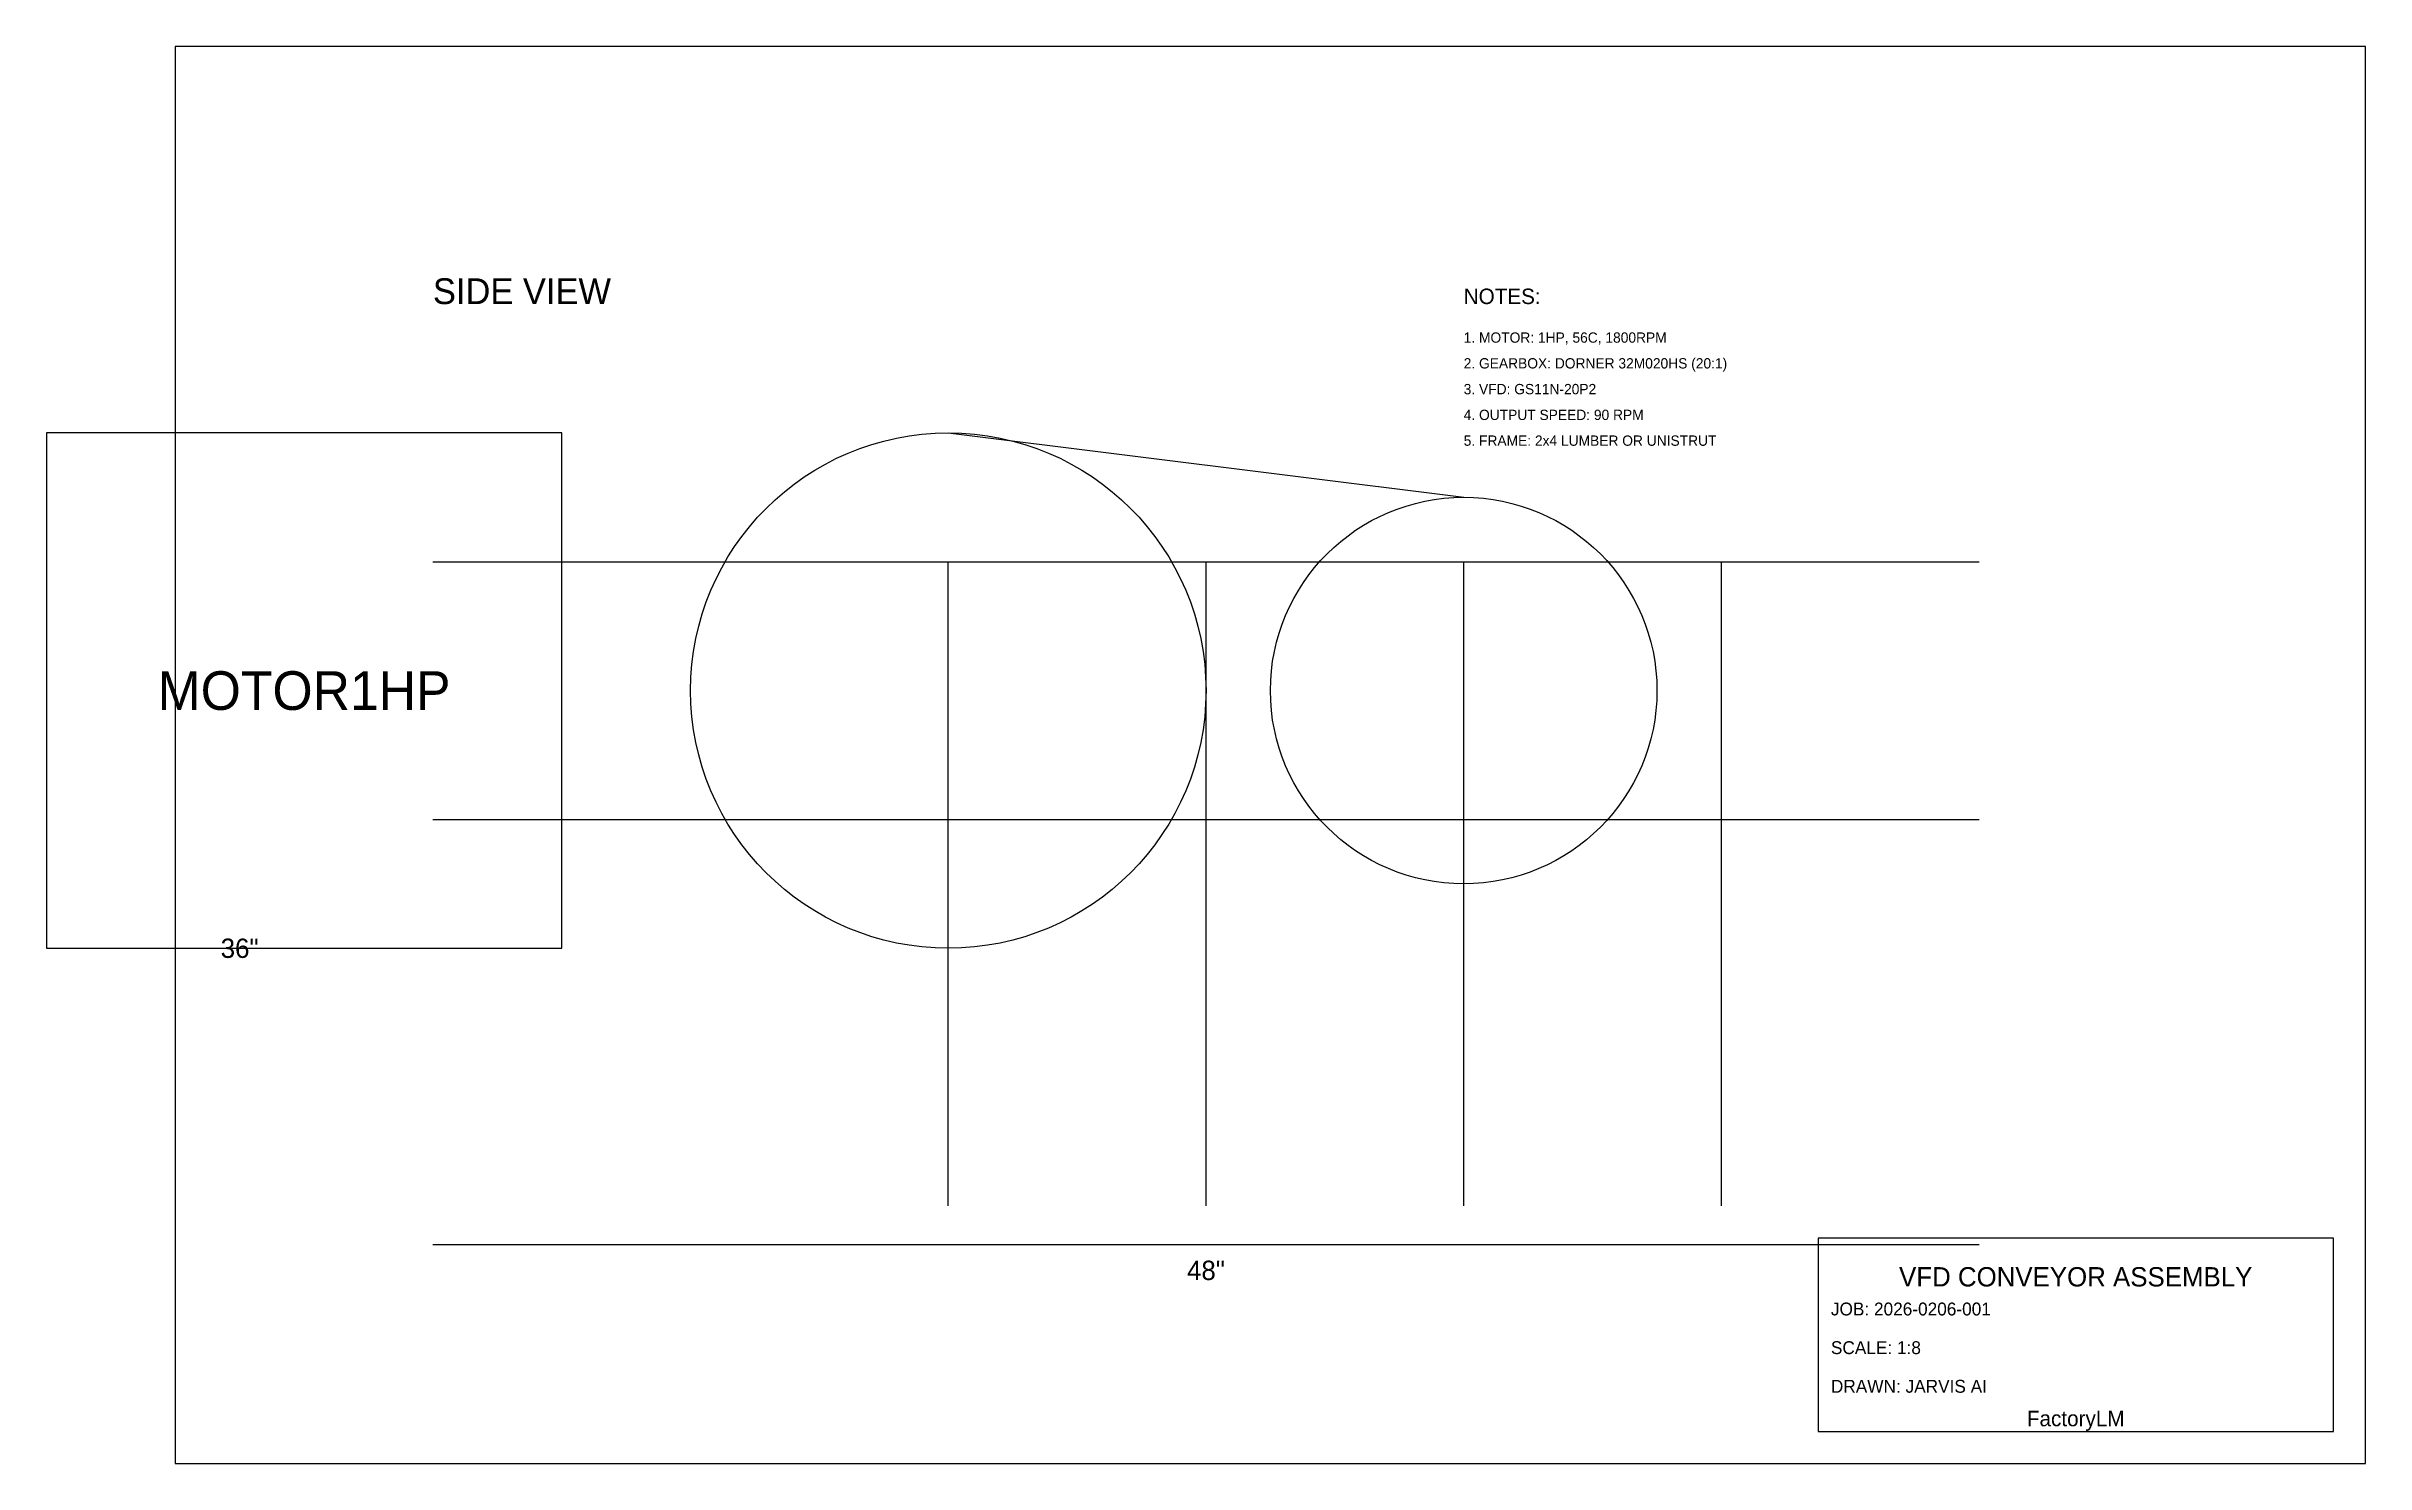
# Model space of a CAD drawing. Header units: inches. Extents: x -1 to 17, y 0 to 11.
import ezdxf
from ezdxf.enums import TextEntityAlignment as Align

# ---------------------------------------------------------------- set-up
doc = ezdxf.new("R2010")
doc.units = ezdxf.units.IN

msp = doc.modelspace()

# ---------------------------------------------------------------- linework, layer by layer
for p, q in [((6, 8), (10, 7.5)), ((2, 7), (14, 7)), ((6, 2), (6, 7)), ((8, 2), (8, 7)), ((10, 2), (10, 7)), ((12, 2), (12, 7)), ((2, 5), (14, 5)), ((2, 1.7), (14, 1.7))]:
    msp.add_line(p, q)
for points in [[(0, 0), (17, 0), (17, 11), (0, 11)], [(-1, 4), (3, 4), (3, 8), (-1, 8)], [(12.75, 0.25), (16.75, 0.25), (16.75, 1.75), (12.75, 1.75)]]:
    msp.add_lwpolyline(points, close=True)
for centre, radius in [((6, 6), 2), ((10, 6), 1.5)]:
    msp.add_circle(centre, radius)

# ---------------------------------------------------------------- texts
for s, height, p in [('SIDE VIEW', 0.2, (2, 9)), ('NOTES:', 0.12, (10, 9)), ('1. MOTOR: 1HP, 56C, 1800RPM', 0.08, (10, 8.7)), ('2. GEARBOX: DORNER 32M020HS (20:1)', 0.08, (10, 8.5)), ('3. VFD: GS11N-20P2', 0.08, (10, 8.3)), ('4. OUTPUT SPEED: 90 RPM', 0.08, (10, 8.1)), ('5. FRAME: 2x4 LUMBER OR UNISTRUT', 0.08, (10, 7.9)), ('JOB: 2026-0206-001', 0.1, (12.85, 1.15)), ('SCALE: 1:8', 0.1, (12.85, 0.85)), ('DRAWN: JARVIS AI', 0.1, (12.85, 0.55))]:
    msp.add_text(s, height=height).set_placement(p)
for s, height, p in [('MOTOR1HP', 0.3, (1, 6)), ('36"', 0.15, (0.5, 4)), ('48"', 0.15, (8, 1.5)), ('VFD CONVEYOR ASSEMBLY', 0.15, (14.75, 1.45)), ('FactoryLM', 0.12, (14.75, 0.35))]:
    msp.add_text(s, height=height).set_placement(p, align=Align.MIDDLE_CENTER)

doc.saveas('drawing.dxf')
